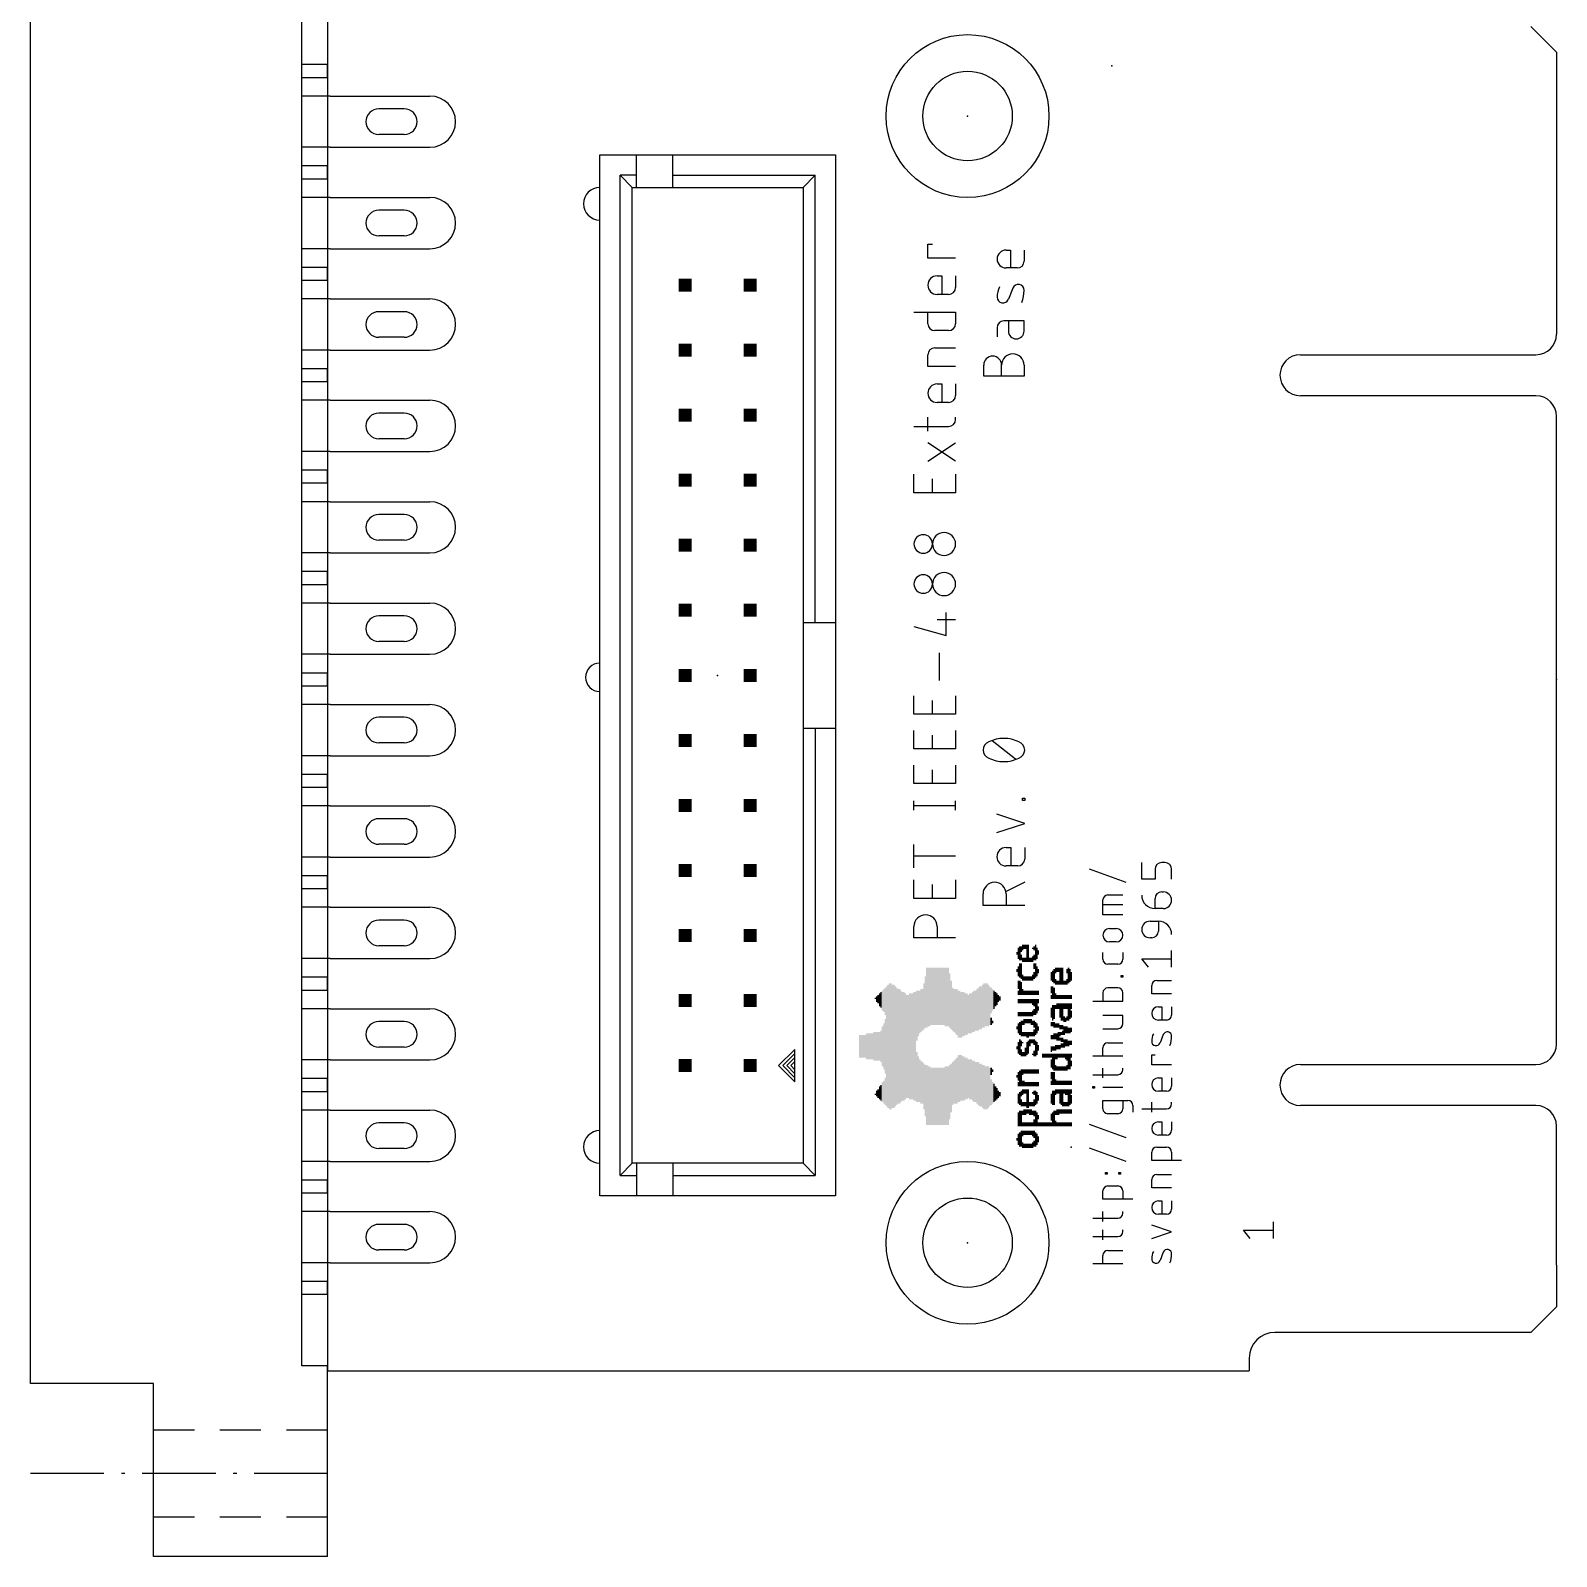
# Model space of a CAD drawing. Extents: x -11.6 to 54.6, y -7.2 to 84.3.
# Drawn here: x -11.6 to 48, y -7.2 to 52.3 of the extents above; entities that cross this region are included whole.
import ezdxf

# ---------------------------------------------------------------- set-up
doc = ezdxf.new("R2010")
doc.units = 0
for name, color, linetype in [('20', 30, 'CONTINUOUS'), ('21', 253, 'CONTINUOUS'), ('23', 7, 'CONTINUOUS'), ('51', 253, 'CONTINUOUS')]:
    doc.layers.add(name, color=color, linetype=linetype)

# ---------------------------------------------------------------- blocks, each defined once
blk = doc.blocks.new('RECT')
blk.add_solid([(-0.5, -0.5), (0.5, -0.5), (-0.5, 0.5), (0.5, 0.5)])

msp = doc.modelspace()

# ---------------------------------------------------------------- linework, layer by layer
at = {"layer": '20'}
for p, q in [((0, 54), (0, 0)), ((47, 52.5), (48, 51.5)), ((48, 51.5), (48, 40.48)), ((38, 39.68), (47.2, 39.68)), ((47.2, 38.08), (38, 38.08)), ((48, 12.76), (48, 37.28)), ((38, 11.96), (47.2, 11.96)), ((47.2, 10.36), (38, 10.36)), ((48, 4.12), (48, 9.56)), ((48, 4.12), (48, 2.5)), ((47, 1.5), (48, 2.5)), ((47, 1.5), (37, 1.5)), ((0, 0), (36, 0)), ((36, 0.5), (36, 0))]:
    msp.add_line(p, q, dxfattribs=at)
for centre, radius, start, end in [((47.2, 40.48), 0.8, 270, 0), ((38, 38.88), 0.8, 90, 180), ((38, 38.88), 0.8, 180, 270), ((47.2, 37.28), 0.8, 0, 90), ((47.2, 12.76), 0.8, 270, 0), ((38, 11.16), 0.8, 90, 180), ((38, 11.16), 0.8, 180, 270), ((47.2, 9.56), 0.8, 0, 90), ((37, 0.5), 1, 90, 180)]:
    msp.add_arc(centre, radius, start, end, dxfattribs=at)
at = {"layer": '21'}
for p, q in [((-11.6, -0.5), (-11.6, 54.5)), ((-1, 0.2), (-1, 53.8)), ((0, 51.01), (-1, 51.01)), ((0, 50.51), (0, 51.01)), ((-1, 50.51), (0, 50.51)), ((0.1, 49.78), (-1, 49.78)), ((0.1, 47.78), (-1, 47.78)), ((10.6337, 6.8388), (10.6337, 47.4788)), ((10.6337, 47.4788), (12.0625, 47.4788)), ((12.0625, 47.4788), (13.4912, 47.4788)), ((12.0625, 46.6851), (12.0625, 47.4788)), ((13.4912, 47.4788), (19.8413, 47.4788)), ((13.4912, 46.6851), (13.4912, 47.4788)), ((19.8413, 47.4788), (19.8413, 29.2226)), ((0, 47.05), (-1, 47.05)), ((-1, 46.55), (0, 46.55)), ((0, 46.55), (0, 47.05)), ((11.4275, 7.6325), (11.4275, 46.6851)), ((12.0625, 46.6851), (11.4275, 46.6851)), ((11.9037, 46.2088), (11.4275, 46.6851)), ((12.0625, 46.2088), (12.0625, 46.6851)), ((13.4912, 46.2088), (13.4912, 46.6851)), ((13.4912, 46.6851), (19.0475, 46.6851)), ((18.5713, 46.2088), (19.0475, 46.6851)), ((19.0475, 29.2226), (19.0475, 46.6851)), ((11.9037, 8.1088), (11.9037, 46.2088)), ((11.9037, 46.2088), (12.0625, 46.2088)), ((12.0625, 46.2088), (13.4912, 46.2088)), ((13.4912, 46.2088), (18.5713, 46.2088)), ((18.5713, 46.2088), (18.5713, 29.2226)), ((0.1, 45.82), (-1, 45.82)), ((0.1, 43.82), (-1, 43.82)), ((23.4463, 43.4503), (23.4463, 43.9921)), ((23.4463, 43.9921), (23.6269, 43.9921)), ((26.5035, 43.7669), (26.6785, 43.7669)), ((26.6785, 43.7669), (26.6785, 43.067)), ((27.2034, 43.7669), (27.2034, 43.3295)), ((0, 43.09), (-1, 43.09)), ((0, 42.59), (0, 43.09)), ((24.5301, 43.4503), (23.4463, 43.4503)), ((26.9409, 43.067), (26.5035, 43.067)), ((-1, 42.59), (0, 42.59)), ((23.8076, 42.7574), (23.9882, 42.7574)), ((23.9882, 42.7574), (23.9882, 42.035)), ((24.5301, 42.7574), (24.5301, 42.3059)), ((0.1, 41.86), (-1, 41.86)), ((24.2591, 42.035), (23.8076, 42.035)), ((26.766, 42.281), (26.591, 41.8436)), ((22.9045, 41.3433), (24.5301, 41.3433)), ((23.4463, 40.8918), (23.4463, 41.3433)), ((24.5301, 41.3433), (24.5301, 40.8918)), ((24.2591, 40.6208), (23.7172, 40.6208)), ((26.1535, 40.7341), (26.1535, 40.3842)), ((27.2034, 40.9966), (26.416, 40.9966)), ((26.591, 40.9966), (26.591, 40.6029)), ((27.2034, 40.6029), (27.2034, 40.9966)), ((23.7172, 39.9438), (24.5301, 39.9438)), ((0.1, 39.86), (-1, 39.86)), ((23.4463, 39.2213), (23.4463, 39.6729)), ((0, 39.13), (-1, 39.13)), ((0, 38.63), (0, 39.13)), ((24.5301, 39.2213), (23.4463, 39.2213)), ((25.6286, 38.8366), (25.6286, 39.274)), ((27.2034, 38.8366), (25.6286, 38.8366)), ((26.3285, 38.8366), (26.3285, 39.274)), ((27.2034, 39.274), (27.2034, 38.8366)), ((-1, 38.63), (0, 38.63)), ((23.8076, 38.537), (23.9882, 38.537)), ((23.9882, 38.537), (23.9882, 37.8145)), ((24.5301, 38.537), (24.5301, 38.0855)), ((0.1, 37.9), (-1, 37.9)), ((24.2591, 37.8145), (23.8076, 37.8145)), ((23.4463, 36.6948), (23.4463, 37.2367)), ((24.5301, 37.1464), (24.5301, 37.2367)), ((22.9045, 36.8755), (24.2591, 36.8755)), ((0.1, 35.9), (-1, 35.9)), ((24.5301, 35.522), (23.4463, 36.2444)), ((23.4463, 35.522), (24.5301, 36.2444)), ((0, 35.17), (-1, 35.17)), ((0, 34.67), (0, 35.17)), ((-1, 34.67), (0, 34.67)), ((22.9045, 34.2883), (22.9045, 35.0108)), ((23.6269, 34.2883), (23.6269, 34.8302)), ((24.5301, 35.0108), (24.5301, 34.2883)), ((24.5301, 34.2883), (22.9045, 34.2883)), ((0.1, 33.94), (-1, 33.94)), ((0.1, 31.94), (-1, 31.94)), ((0, 31.21), (-1, 31.21)), ((0, 30.71), (0, 31.21)), ((-1, 30.71), (0, 30.71)), ((0.1, 29.98), (-1, 29.98)), ((18.5713, 29.2226), (18.5713, 25.095)), ((18.5713, 29.2226), (19.0475, 29.2226)), ((19.0475, 29.2226), (19.8413, 29.2226)), ((19.8413, 29.2226), (19.8413, 25.095)), ((23.8076, 29.3424), (24.5301, 29.3424)), ((24.1688, 28.7102), (24.1688, 29.6133)), ((22.9045, 29.0715), (24.1688, 28.7102)), ((23.8979, 26.9526), (23.8979, 28.0363)), ((0.1, 27.98), (-1, 27.98)), ((0, 27.25), (-1, 27.25)), ((0, 26.75), (0, 27.25)), ((-1, 26.75), (0, 26.75)), ((22.9045, 25.6391), (22.9045, 26.3616)), ((24.5301, 26.3616), (24.5301, 25.6391)), ((0.1, 26.02), (-1, 26.02)), ((24.5301, 25.6391), (22.9045, 25.6391)), ((23.6269, 25.6391), (23.6269, 26.1809)), ((18.5713, 25.095), (18.5713, 8.1088)), ((18.5713, 25.095), (19.0475, 25.095)), ((19.0475, 25.095), (19.8413, 25.095)), ((19.0475, 25.095), (19.0475, 7.6325)), ((19.8413, 25.095), (19.8413, 6.8388)), ((22.9045, 24.2844), (22.9045, 25.0068)), ((23.6269, 24.2844), (23.6269, 24.8262)), ((24.5301, 25.0068), (24.5301, 24.2844)), ((26.8676, 23.8821), (25.9644, 24.6046)), ((0.1, 24.02), (-1, 24.02)), ((24.5301, 24.2844), (22.9045, 24.2844)), ((0, 23.29), (-1, 23.29)), ((0, 22.79), (0, 23.29)), ((22.9045, 22.9297), (22.9045, 23.6521)), ((23.6269, 22.9297), (23.6269, 23.4715)), ((24.5301, 23.6521), (24.5301, 22.9297)), ((-1, 22.79), (0, 22.79)), ((24.5301, 22.9297), (22.9045, 22.9297)), ((0.1, 22.06), (-1, 22.06)), ((22.9045, 21.895), (22.9045, 22.2563)), ((22.9045, 22.0756), (24.5301, 22.0756)), ((24.5301, 21.895), (24.5301, 22.2563)), ((27.1385, 22.2703), (27.1385, 22.3606)), ((27.1385, 22.3606), (27.2288, 22.3606)), ((27.2288, 22.2703), (27.1385, 22.2703)), ((27.2288, 22.3606), (27.2288, 22.2703)), ((27.2288, 21.3776), (26.1451, 21.7389)), ((26.1451, 21.0164), (27.2288, 21.3776)), ((22.9045, 19.6441), (22.9045, 20.5472)), ((26.5063, 20.4363), (26.6869, 20.4363)), ((26.6869, 20.4363), (26.6869, 19.7138)), ((27.2288, 20.4363), (27.2288, 19.9847)), ((0.1, 20.06), (-1, 20.06)), ((24.5301, 20.0957), (22.9045, 20.0957)), ((26.9579, 19.7138), (26.5063, 19.7138)), ((31.8008, 19.1953), (31.8008, 19.8444)), ((32.7096, 19.8444), (32.5797, 19.8444)), ((0, 19.33), (-1, 19.33)), ((0, 18.83), (0, 19.33)), ((22.9045, 18.4487), (22.9045, 19.1712)), ((24.5301, 19.1712), (24.5301, 18.4487)), ((27.2288, 19.0768), (26.5063, 18.7156)), ((31.194, 19.0754), (29.766, 19.5947)), ((32.3201, 19.1953), (31.8008, 19.1953)), ((32.3201, 19.5848), (32.3201, 19.1953)), ((32.9692, 19.1953), (32.9692, 19.5848)), ((-1, 18.83), (0, 18.83)), ((23.6269, 18.4487), (23.6269, 18.9906)), ((25.6032, 18.1737), (25.6032, 18.6253)), ((26.5063, 18.6253), (26.5063, 18.1737)), ((30.48, 18.5815), (31.0642, 18.5815)), ((32.5797, 18.7014), (32.6446, 18.7014)), ((0.1, 18.1), (-1, 18.1)), ((24.5301, 18.4487), (22.9045, 18.4487)), ((27.2288, 18.1737), (25.6032, 18.1737)), ((30.2853, 17.8025), (30.2853, 18.3867)), ((31.0642, 18.192), (30.2853, 18.192)), ((32.3201, 18.0523), (32.3201, 18.4418)), ((32.6446, 18.0523), (32.3201, 18.0523)), ((22.9045, 16.9037), (22.9045, 17.3553)), ((23.8076, 17.3553), (23.8076, 16.9037)), ((31.0642, 17.8025), (30.2853, 17.8025)), ((32.1254, 17.5584), (32.4499, 17.5584)), ((32.4499, 17.5584), (32.4499, 17.169)), ((24.5301, 16.9037), (22.9045, 16.9037)), ((30.5449, 17.2706), (30.8046, 17.2706)), ((30.8046, 16.7513), (30.5449, 16.7513)), ((32.1903, 16.9093), (32.1254, 16.9093)), ((0.1, 16.1), (-1, 16.1)), ((30.2853, 16.071), (30.2853, 16.3307)), ((31.0642, 16.3307), (31.0642, 16.071)), ((32.9692, 15.7663), (32.9692, 16.4154)), ((30.8695, 15.8763), (30.48, 15.8763)), ((32.0604, 15.7663), (31.8008, 16.0909)), ((31.8008, 16.0909), (32.9692, 16.0909)), ((0, 15.37), (-1, 15.37)), ((0, 14.87), (0, 15.37)), ((30.8695, 14.9524), (30.48, 14.9524)), ((30.9993, 15.3783), (30.9993, 15.4432)), ((30.9993, 15.4432), (31.0642, 15.4432)), ((31.0642, 15.3783), (30.9993, 15.3783)), ((31.0642, 15.4432), (31.0642, 15.3783)), ((32.1903, 14.7264), (32.1903, 15.0509)), ((32.385, 15.2456), (32.9692, 15.2456)), ((-1, 14.87), (0, 14.87)), ((29.8958, 14.4331), (31.0642, 14.4331)), ((30.2853, 14.7576), (30.2853, 14.4331)), ((31.0642, 14.4331), (31.0642, 14.7576)), ((32.9692, 14.7264), (32.1903, 14.7264)), ((0.1, 14.14), (-1, 14.14)), ((31.0642, 13.8797), (30.2853, 13.8797)), ((31.0642, 13.5551), (31.0642, 13.8797)), ((32.4499, 14.2169), (32.5797, 14.2169)), ((32.5797, 14.2169), (32.5797, 13.6977)), ((32.9692, 14.2169), (32.9692, 13.8924)), ((30.2853, 13.3604), (30.8695, 13.3604)), ((32.7745, 13.6977), (32.4499, 13.6977)), ((32.6446, 13.129), (32.5148, 12.8044)), ((18.2537, 12.5538), (17.6187, 11.9188)), ((18.2537, 12.395), (18.2537, 12.5538)), ((30.2853, 12.2936), (30.2853, 12.6181)), ((30.48, 12.8129), (31.0642, 12.8129)), ((0.1, 12.14), (-1, 12.14)), ((18.2537, 12.395), (17.7775, 11.9188)), ((18.2537, 12.2363), (17.9362, 11.9188)), ((18.2537, 12.0775), (18.095, 11.9188)), ((18.2537, 12.2363), (18.2537, 12.395)), ((18.2537, 12.0775), (18.2537, 12.2363)), ((18.2537, 11.7599), (18.2537, 12.0775)), ((31.0642, 12.2936), (29.8958, 12.2936)), ((32.1903, 11.9517), (32.1903, 12.3412)), ((32.1903, 12.3412), (32.3201, 12.3412)), ((32.9692, 11.9517), (32.1903, 11.9517)), ((0, 11.41), (-1, 11.41)), ((0, 10.91), (0, 11.41)), ((17.6187, 11.9188), (18.2537, 11.2838)), ((17.7775, 11.9188), (18.2537, 11.4425)), ((17.9362, 11.9188), (18.2537, 11.6013)), ((18.095, 11.9188), (18.2537, 11.7599)), ((18.2537, 11.6013), (18.2537, 11.7599)), ((18.2537, 11.4425), (18.2537, 11.6013)), ((18.2537, 11.2838), (18.2537, 11.4425)), ((29.8958, 11.5647), (30.8695, 11.5647)), ((30.2853, 11.4349), (30.2853, 11.8243)), ((31.0642, 11.7594), (31.0642, 11.8243)), ((32.4499, 11.4356), (32.5797, 11.4356)), ((32.5797, 11.4356), (32.5797, 10.9164)), ((32.9692, 11.4356), (32.9692, 11.1111)), ((-1, 10.91), (0, 10.91)), ((29.8958, 11.0349), (29.8958, 11.0998)), ((29.8958, 11.0998), (29.9607, 11.0998)), ((29.9607, 11.0349), (29.8958, 11.0349)), ((29.9607, 11.0998), (29.9607, 11.0349)), ((31.0642, 11.0673), (30.2853, 11.0673)), ((32.7745, 10.9164), (32.4499, 10.9164)), ((0.1, 10.18), (-1, 10.18)), ((30.2853, 10.2345), (30.2853, 10.5591)), ((30.2853, 10.5591), (31.2589, 10.5591)), ((31.0642, 10.5591), (31.0642, 10.2345)), ((31.4537, 10.3643), (31.4537, 10.1047)), ((31.8008, 10.2255), (32.7745, 10.2255)), ((32.1903, 10.0957), (32.1903, 10.4852)), ((32.9692, 10.4203), (32.9692, 10.4852)), ((31.194, 9.0932), (29.766, 9.6125)), ((30.8695, 10.0398), (30.48, 10.0398)), ((32.4499, 9.7211), (32.5797, 9.7211)), ((32.5797, 9.7211), (32.5797, 9.2019)), ((32.9692, 9.7211), (32.9692, 9.3966)), ((32.7745, 9.2019), (32.4499, 9.2019)), ((31.194, 8.1788), (29.766, 8.6981)), ((32.1903, 8.2171), (32.1903, 8.5417)), ((32.385, 8.7364), (32.7745, 8.7364)), ((32.9692, 8.5417), (32.9692, 8.2171)), ((0.1, 8.18), (-1, 8.18)), ((11.4275, 7.6325), (11.9037, 8.1088)), ((12.0625, 8.1088), (11.9037, 8.1088)), ((13.4912, 8.1088), (12.0625, 8.1088)), ((12.0625, 8.1088), (12.0625, 7.6325)), ((18.5713, 8.1088), (13.4912, 8.1088)), ((13.4912, 8.1088), (13.4912, 7.6325)), ((19.0475, 7.6325), (18.5713, 8.1088)), ((33.3587, 8.2171), (32.1903, 8.2171)), ((0, 7.45), (-1, 7.45)), ((0, 6.95), (0, 7.45)), ((11.4275, 7.6325), (12.0625, 7.6325)), ((12.0625, 7.6325), (12.0625, 6.8388)), ((13.4912, 7.6325), (13.4912, 6.8388)), ((13.4912, 7.6325), (19.0475, 7.6325)), ((30.3826, 7.6821), (30.3826, 7.747)), ((30.3826, 7.747), (30.4475, 7.747)), ((30.4475, 7.6821), (30.3826, 7.6821)), ((30.4475, 7.747), (30.4475, 7.6821)), ((30.48, 7.2181), (30.8695, 7.2181)), ((30.9019, 7.6821), (30.9019, 7.747)), ((30.9019, 7.747), (30.9668, 7.747)), ((30.9668, 7.6821), (30.9019, 7.6821)), ((30.9668, 7.747), (30.9668, 7.6821)), ((32.1903, 7.1445), (32.1903, 7.469)), ((32.385, 7.6637), (32.9692, 7.6637)), ((-1, 6.95), (0, 6.95)), ((12.0625, 6.8388), (10.6337, 6.8388)), ((13.4912, 6.8388), (12.0625, 6.8388)), ((19.8413, 6.8388), (13.4912, 6.8388)), ((30.2853, 6.6988), (30.2853, 7.0233)), ((31.4537, 6.6988), (30.2853, 6.6988)), ((31.0642, 7.0233), (31.0642, 6.6988)), ((32.9692, 7.1445), (32.1903, 7.1445)), ((32.4499, 6.635), (32.5797, 6.635)), ((32.5797, 6.635), (32.5797, 6.1158)), ((32.9692, 6.635), (32.9692, 6.3105)), ((0.1, 6.22), (-1, 6.22)), ((29.8958, 5.964), (30.8695, 5.964)), ((30.2853, 5.8342), (30.2853, 6.2236)), ((31.0642, 6.1587), (31.0642, 6.2236)), ((32.7745, 6.1158), (32.4499, 6.1158)), ((30.2853, 5.1103), (30.2853, 5.4997)), ((31.0642, 5.4348), (31.0642, 5.4997)), ((32.9692, 5.4229), (32.1903, 5.6825)), ((32.1903, 5.1633), (32.9692, 5.4229)), ((36.0404, 5.1708), (35.7808, 5.4954)), ((35.7808, 5.4954), (36.9492, 5.4954)), ((36.9492, 5.1708), (36.9492, 5.8199)), ((29.8958, 5.2401), (30.8695, 5.2401)), ((0.1, 4.22), (-1, 4.22)), ((31.0642, 4.1783), (29.8958, 4.1783)), ((30.2853, 4.1783), (30.2853, 4.5029)), ((30.48, 4.6976), (31.0642, 4.6976)), ((32.6446, 4.6327), (32.5148, 4.3081)), ((0, 3.49), (-1, 3.49)), ((-1, 2.99), (0, 2.99)), ((0, 2.99), (0, 3.49)), ((0, 0.2), (-1, 0.2)), ((0, -2.3), (0, 0.2)), ((-6.8, -0.5), (-11.6, -0.5)), ((-6.8, -2.3), (-6.8, -0.5)), ((-6.8, -5.7), (-6.8, -2.3)), ((-6.8, -2.3), (-5.2, -2.3)), ((-4.2, -2.3), (-2.6, -2.3)), ((-1.6, -2.3), (0, -2.3)), ((0, -4), (0, -2.3)), ((-11.6, -4), (-8.7333, -4)), ((-8.052, -4), (-7.9147, -4)), ((-7.2333, -4), (-4.3667, -4)), ((-3.6853, -4), (-3.548, -4)), ((-2.8667, -4), (0, -4)), ((0, -5.7), (0, -4)), ((-6.8, -7.25), (-6.8, -5.7)), ((-6.8, -5.7), (-5.2, -5.7)), ((-4.2, -5.7), (-2.6, -5.7)), ((-1.6, -5.7), (0, -5.7)), ((0, -7.25), (0, -5.7)), ((0, -7.25), (-6.8, -7.25))]:
    msp.add_line(p, q, dxfattribs=at)
for centre, radius in [((25, 49), 3.1789), ((25, 49), 1.7463), ((25, 5), 3.1789), ((25, 5), 1.7463)]:
    msp.add_circle(centre, radius, dxfattribs=at)
for centre, radius, start, end in [((10.6337, 45.5738), 0.635, 90, 270), ((26.5035, 43.417), 0.35, 90, 270), ((26.9409, 43.3295), 0.2625, 270.0007, 0), ((23.8076, 42.3962), 0.3612, 90, 270), ((27.147, 41.9168), 0.9936, 155.7612, 179.1807), ((26.9766, 42.1968), 0.2268, 359.1807, 158.199), ((24.2591, 42.3059), 0.2709, 270, 0), ((26.3804, 41.9278), 0.2268, 179.1807, 338.199), ((25.7197, 42.2147), 1.4839, 340.2099, 359.1807), ((23.7172, 40.8918), 0.2709, 180, 270), ((24.2591, 40.8918), 0.2709, 270, 0), ((26.416, 40.7341), 0.2625, 90, 179.9993), ((26.8972, 40.6029), 0.3062, 180, 0), ((23.7173, 39.6729), 0.2709, 90.0007, 180), ((25.9786, 39.274), 0.35, 0, 180), ((26.766, 39.274), 0.4374, 0, 180), ((23.8076, 38.1758), 0.3612, 90, 270), ((24.2591, 38.0855), 0.2709, 270, 0), ((24.2591, 37.1464), 0.2709, 270, 0), ((23.2657, 32.288), 0.3612, 90, 270), ((23.2657, 32.288), 0.3612, 270, 90), ((24.0785, 32.288), 0.4516, 90, 270), ((24.0785, 32.288), 0.4516, 270, 90), ((23.2657, 30.7249), 0.3612, 90, 270), ((23.2657, 30.7249), 0.3612, 270, 90), ((24.0785, 30.7249), 0.4516, 90, 270), ((24.0785, 30.7249), 0.4516, 270, 90), ((10.6337, 27.0794), 0.5556, 90, 270), ((25.9374, 24.2433), 0.3342, 108.9243, 180), ((26.416, 23.3553), 1.3396, 90.0001, 115.989), ((26.416, 23.3552), 1.3396, 64.0111, 90), ((26.8946, 24.2433), 0.3342, 359.9999, 71.0745), ((25.9373, 24.2433), 0.3341, 179.9998, 251.0758), ((26.416, 25.1314), 1.3396, 244.011, 269.9999), ((26.416, 25.1314), 1.3396, 270, 295.9889), ((26.8947, 24.2433), 0.3342, 288.925, 0), ((26.5063, 20.075), 0.3612, 90, 270), ((26.9579, 19.9847), 0.2709, 270, 0), ((32.5797, 19.5848), 0.2596, 90, 180), ((32.7096, 19.5848), 0.2596, 0, 90), ((26.0548, 18.6253), 0.4516, 0, 180), ((30.48, 18.3867), 0.1947, 90, 180), ((32.3201, 18.5716), 0.5193, 180.0007, 270), ((32.5797, 18.4418), 0.2596, 90, 180), ((32.6446, 18.3769), 0.3246, 270, 90), ((23.356, 17.3553), 0.4516, 0, 180), ((32.1254, 17.2339), 0.3246, 90, 270), ((32.4499, 17.0392), 0.5193, 0, 90), ((30.5449, 17.0109), 0.2596, 90, 270), ((30.8046, 17.0109), 0.2596, 270, 90), ((32.1903, 17.169), 0.2596, 270, 0), ((30.48, 16.071), 0.1947, 180, 270), ((30.8695, 16.071), 0.1947, 270, 0), ((30.48, 14.7576), 0.1947, 90, 180), ((30.8695, 14.7576), 0.1947, 0, 90), ((32.385, 15.0509), 0.1947, 90.0009, 180), ((32.4499, 13.9573), 0.2596, 90, 270), ((32.7745, 13.8924), 0.1947, 270, 0), ((30.8695, 13.5551), 0.1947, 270, 0), ((32.9273, 12.8588), 0.7371, 155.7611, 179.1819), ((32.8009, 13.0665), 0.1683, 359.1819, 158.1986), ((30.48, 12.6181), 0.1947, 90.0009, 180), ((32.3586, 12.8669), 0.1683, 179.1818, 338.1989), ((31.8685, 13.0798), 1.1008, 340.209, 359.1819), ((30.8695, 11.7594), 0.1947, 270, 0), ((32.4499, 11.176), 0.2596, 90, 270), ((32.7745, 11.1111), 0.1947, 270, 0), ((30.48, 10.2345), 0.1947, 180, 270), ((30.8695, 10.2345), 0.1947, 270, 0), ((31.2589, 10.3643), 0.1947, 0, 90), ((32.7745, 10.4203), 0.1947, 270, 0), ((32.4499, 9.4615), 0.2596, 90, 270), ((10.6337, 8.7438), 0.635, 90, 270), ((32.7745, 9.3966), 0.1947, 270, 0), ((32.385, 8.5417), 0.1947, 90.0009, 180), ((32.7745, 8.5417), 0.1947, 0, 90), ((30.48, 7.0233), 0.1947, 90.0009, 180), ((30.8695, 7.0233), 0.1947, 0, 90), ((32.385, 7.469), 0.1947, 90.0009, 180), ((32.4499, 6.3754), 0.2596, 90, 270), ((30.8695, 6.1587), 0.1947, 270, 0), ((32.7745, 6.3105), 0.1947, 270, 0), ((30.8695, 5.4348), 0.1947, 270, 0), ((30.48, 4.5029), 0.1947, 90.0009, 180), ((32.9273, 4.3625), 0.7371, 155.7611, 179.1819), ((32.3586, 4.3706), 0.1683, 179.1818, 338.1989), ((32.8009, 4.5702), 0.1683, 359.1819, 158.1986), ((31.8685, 4.5835), 1.1008, 340.209, 359.1819)]:
    msp.add_arc(centre, radius, start, end, dxfattribs=at)
at = {"layer": '23'}
for p in [(30.6388, 50.9588), (25, 49), (0, 27), (15.2375, 27.1588), (48, 27), (29.0513, 8.7313), (25, 5)]:
    msp.add_point(p, dxfattribs=at)
at = {"layer": '51'}
for p, q in [((0.1, 49.78), (4, 49.78)), ((3, 49.28), (2, 49.28)), ((3, 48.28), (2, 48.28)), ((0.1, 47.78), (4, 47.78)), ((0.1, 45.82), (4, 45.82)), ((3, 45.32), (2, 45.32)), ((3, 44.32), (2, 44.32)), ((0.1, 43.82), (4, 43.82)), ((0.1, 41.86), (4, 41.86)), ((3, 41.36), (2, 41.36)), ((3, 40.36), (2, 40.36)), ((0.1, 39.86), (4, 39.86)), ((0.1, 37.9), (4, 37.9)), ((3, 37.4), (2, 37.4)), ((3, 36.4), (2, 36.4)), ((0.1, 35.9), (4, 35.9)), ((0.1, 33.94), (4, 33.94)), ((3, 33.44), (2, 33.44)), ((3, 32.44), (2, 32.44)), ((0.1, 31.94), (4, 31.94)), ((0.1, 29.98), (4, 29.98)), ((3, 29.48), (2, 29.48)), ((3, 28.48), (2, 28.48)), ((0.1, 27.98), (4, 27.98)), ((0.1, 26.02), (4, 26.02)), ((3, 25.52), (2, 25.52)), ((3, 24.52), (2, 24.52)), ((0.1, 24.02), (4, 24.02)), ((0.1, 22.06), (4, 22.06)), ((3, 21.56), (2, 21.56)), ((3, 20.56), (2, 20.56)), ((0.1, 20.06), (4, 20.06)), ((0.1, 18.1), (4, 18.1)), ((3, 17.6), (2, 17.6)), ((0.1, 16.1), (4, 16.1)), ((3, 16.6), (2, 16.6)), ((0.1, 14.14), (4, 14.14)), ((3, 13.64), (2, 13.64)), ((3, 12.64), (2, 12.64)), ((0.1, 12.14), (4, 12.14)), ((0.1, 10.18), (4, 10.18)), ((3, 9.68), (2, 9.68)), ((3, 8.68), (2, 8.68)), ((0.1, 8.18), (4, 8.18)), ((0.1, 6.22), (4, 6.22)), ((3, 5.72), (2, 5.72)), ((0.1, 4.22), (4, 4.22)), ((3, 4.72), (2, 4.72))]:
    msp.add_line(p, q, dxfattribs=at)
for centre, radius, start, end in [((4, 48.78), 1, 270, 90), ((2, 48.78), 0.5, 90, 270), ((3, 48.78), 0.5, 270, 90), ((2, 44.82), 0.5, 90, 270), ((3, 44.82), 0.5, 270, 90), ((4, 44.82), 1, 270, 90), ((4, 40.86), 1, 270, 90), ((2, 40.86), 0.5, 90, 270), ((3, 40.86), 0.5, 270, 90), ((4, 36.9), 1, 270, 90), ((2, 36.9), 0.5, 90, 270), ((3, 36.9), 0.5, 270, 90), ((2, 32.94), 0.5, 90, 270), ((3, 32.94), 0.5, 270, 90), ((4, 32.94), 1, 270, 90), ((4, 28.98), 1, 270, 90), ((2, 28.98), 0.5, 90, 270), ((3, 28.98), 0.5, 270, 90), ((4, 25.02), 1, 270, 90), ((2, 25.02), 0.5, 90, 270), ((3, 25.02), 0.5, 270, 90), ((4, 21.06), 1, 270, 90), ((2, 21.06), 0.5, 90, 270), ((3, 21.06), 0.5, 270, 90), ((4, 17.1), 1, 270, 90), ((2, 17.1), 0.5, 90, 270), ((3, 17.1), 0.5, 270, 90), ((4, 13.14), 1, 270, 90), ((2, 13.14), 0.5, 90, 270), ((3, 13.14), 0.5, 270, 90), ((4, 9.18), 1, 270, 90), ((2, 9.18), 0.5, 90, 270), ((3, 9.18), 0.5, 270, 90), ((4, 5.22), 1, 270, 90), ((2, 5.22), 0.5, 90, 270), ((3, 5.22), 0.5, 270, 90)]:
    msp.add_arc(centre, radius, start, end, dxfattribs=at)

# ---------------------------------------------------------------- block references
at = {"layer": '21', "yscale": 0.0559, "rotation": 90}
for p, xscale in [((26.9278, 16.303), 0.1118), ((26.9837, 16.303), 0.447), ((27.0396, 16.303), 0.5588), ((27.0954, 16.4706), 0.2235), ((27.0954, 16.1354), 0.2235), ((27.1513, 16.5265), 0.2235), ((27.1513, 16.0515), 0.1676), ((27.2072, 16.5544), 0.1676), ((27.2072, 16.0515), 0.1676), ((27.2631, 16.5544), 0.1676), ((27.2631, 16.0515), 0.1676), ((27.319, 16.303), 0.6706), ((27.3749, 16.303), 0.6706), ((27.4307, 16.0515), 0.1676), ((27.4866, 16.0515), 0.1676), ((27.5425, 16.4986), 0.0559), ((27.5425, 16.0795), 0.2235), ((27.5984, 16.4986), 0.1676), ((27.5984, 16.1354), 0.2235), ((27.6543, 16.3309), 0.6147), ((27.7101, 16.303), 0.447), ((27.766, 16.3309), 0.1676), ((23.4074, 14.5707), 2.347), ((23.4633, 14.5987), 2.2911), ((23.5191, 14.5987), 2.2911), ((23.575, 14.6266), 2.2352), ((23.6309, 14.6266), 2.2352), ((23.6868, 14.6266), 2.2352), ((23.7427, 14.6266), 2.2352), ((23.7985, 14.6266), 2.2352), ((23.8544, 14.6266), 2.2352), ((23.9103, 14.6266), 2.2352), ((23.9662, 14.6266), 2.2352), ((24.0221, 14.6266), 2.2352), ((24.0779, 14.6266), 2.2352), ((24.1338, 14.5987), 2.2911), ((24.1897, 14.5987), 2.2911), ((24.2456, 14.5987), 2.2911), ((24.3015, 14.459), 2.1234), ((26.9278, 15.6324), 0.1118), ((26.9837, 15.6045), 0.3912), ((27.0396, 15.6324), 0.5588), ((27.0954, 15.6045), 0.6147), ((27.5984, 15.8001), 0.2235), ((27.5984, 15.4369), 0.2794), ((27.6543, 15.6324), 0.5588), ((27.7101, 15.6045), 0.3912), ((27.766, 15.6045), 0.1676), ((28.2689, 15.4089), 0.3353), ((28.3248, 15.4089), 0.447), ((28.3807, 15.4089), 0.5588), ((28.4366, 15.6324), 0.2235), ((28.4925, 15.6604), 0.1676), ((28.5483, 15.6604), 0.1676), ((28.6042, 15.4089), 0.6706), ((28.6601, 15.4089), 0.6706), ((28.716, 15.4089), 0.6706), ((28.8836, 15.6045), 0.1676), ((28.9395, 15.4369), 0.6147), ((28.9954, 15.4369), 0.5029), ((29.0513, 15.4089), 0.3353), ((21.731, 14.459), 0.8941), ((21.7869, 14.431), 1.0617), ((21.8427, 12.6708), 4.6939), ((21.8986, 12.6708), 4.8057), ((21.9545, 12.6708), 4.9174), ((22.0104, 12.6708), 4.9174), ((22.0663, 12.6708), 4.8057), ((22.1221, 12.6708), 4.8057), ((22.178, 12.6708), 4.6939), ((22.2339, 12.6708), 4.5822), ((22.2898, 12.6708), 4.4704), ((22.3457, 12.6708), 4.4704), ((23.1838, 14.0678), 1.6764), ((23.2397, 14.0957), 1.6205), ((23.2956, 14.2354), 1.7882), ((23.3515, 14.4031), 2.0117), ((24.3573, 14.2913), 1.8999), ((24.4132, 14.1237), 1.6764), ((24.4691, 14.0678), 1.6764), ((24.525, 14.0399), 1.7323), ((24.5809, 14.0119), 1.7882), ((25.3632, 14.0957), 1.6205), ((25.4191, 14.1237), 1.6764), ((25.4749, 14.1796), 1.6764), ((25.5308, 14.1796), 1.6764), ((25.5867, 14.2354), 1.6764), ((25.6426, 14.2634), 1.7323), ((25.6985, 14.2913), 1.6764), ((25.7543, 14.2913), 1.6764), ((25.8102, 14.2634), 1.6205), ((25.8661, 14.2634), 1.5088), ((25.922, 14.459), 1.0058), ((25.9779, 14.4869), 0.8382), ((26.9837, 15.0736), 0.3353), ((27.0396, 14.9619), 0.5588), ((27.0954, 14.9339), 0.5029), ((27.1513, 15.353), 0.2235), ((27.1513, 14.7942), 0.2235), ((27.2072, 15.3251), 0.1676), ((27.2631, 15.3251), 0.1676), ((27.319, 15.3251), 0.1676), ((27.3749, 15.3251), 0.1676), ((27.4307, 15.3251), 0.1676), ((27.4866, 15.3251), 0.1676), ((27.5425, 15.353), 0.2235), ((28.2689, 14.878), 0.2794), ((28.3248, 14.7663), 0.5029), ((28.3807, 14.7384), 0.447), ((28.4366, 15.1854), 0.2235), ((28.4925, 15.1575), 0.1676), ((28.5483, 15.1575), 0.1676), ((28.7719, 15.1575), 0.1676), ((28.8277, 15.1575), 0.1676), ((28.8836, 15.1854), 0.2235), ((21.3957, 14.5428), 0.0559), ((21.4516, 14.5148), 0.2235), ((21.5075, 14.5148), 0.3353), ((21.5633, 14.4869), 0.5029), ((21.6192, 14.4869), 0.6147), ((21.6751, 14.459), 0.7823), ((22.4015, 12.6708), 4.3586), ((22.4574, 12.6708), 4.2469), ((22.5133, 12.6708), 4.2469), ((22.5692, 12.6708), 4.1351), ((22.6251, 12.6708), 4.0234), ((22.6809, 12.6708), 4.0234), ((22.7368, 12.6708), 4.1351), ((22.7927, 12.6708), 4.1351), ((22.8486, 12.6708), 4.1351), ((22.9045, 12.6708), 4.2469), ((22.9603, 12.6708), 4.2469), ((23.0162, 13.8722), 1.9558), ((23.0721, 13.956), 1.7882), ((23.128, 14.0119), 1.6764), ((24.6367, 13.9281), 1.844), ((24.6926, 13.9281), 1.844), ((24.7485, 13.9002), 1.7882), ((24.8044, 13.9281), 1.7323), ((24.8603, 13.9281), 1.7323), ((24.9161, 13.9281), 1.6205), ((24.972, 13.9281), 1.6205), ((25.0279, 13.9281), 1.5088), ((25.0838, 13.956), 1.5646), ((25.1396, 13.956), 1.5646), ((25.1955, 14.0119), 1.5646), ((25.2514, 14.0399), 1.6205), ((25.3073, 14.0678), 1.5646), ((26.0337, 14.4869), 0.7264), ((26.0896, 14.5148), 0.5588), ((26.1455, 14.5148), 0.447), ((26.2014, 14.5428), 0.2794), ((26.2573, 14.5428), 0.1676), ((26.9837, 14.7663), 0.1676), ((26.9837, 14.431), 0.1676), ((27.0396, 14.431), 0.1676), ((27.0954, 14.431), 0.1676), ((27.1513, 14.431), 0.1676), ((27.2072, 14.7663), 0.1676), ((27.2072, 14.431), 0.1676), ((27.2631, 14.7663), 0.1676), ((27.2631, 14.431), 0.1676), ((27.319, 14.7663), 0.1676), ((27.319, 14.431), 0.1676), ((27.3749, 14.7663), 0.1676), ((27.3749, 14.431), 0.1676), ((27.4307, 14.7663), 0.1676), ((27.4307, 14.431), 0.1676), ((27.4866, 14.7663), 0.1676), ((27.4866, 14.431), 0.1676), ((27.5425, 14.7663), 0.1676), ((27.5425, 14.4031), 0.2235), ((27.5984, 14.7663), 0.1676), ((27.5984, 14.3751), 0.2794), ((27.6543, 14.7663), 0.1676), ((27.6543, 14.2075), 0.6147), ((27.7101, 14.7663), 0.1676), ((27.7101, 14.2354), 0.5588), ((27.766, 14.7663), 0.1676), ((27.766, 14.431), 0.1676), ((28.2689, 14.5987), 0.1676), ((28.4366, 14.6266), 0.2235), ((28.4925, 14.5987), 0.1676), ((28.4925, 14.2354), 0.2235), ((28.5483, 14.5987), 0.1676), ((28.5483, 14.2354), 0.2235), ((28.6042, 14.5987), 0.1676), ((28.6042, 14.0678), 0.5588), ((28.6601, 14.5987), 0.1676), ((28.6601, 14.0119), 0.6706), ((28.716, 14.5987), 0.1676), ((28.716, 14.0119), 0.6706), ((28.7719, 14.5987), 0.1676), ((28.7719, 14.2354), 0.2235), ((28.8277, 14.5987), 0.1676), ((28.8277, 14.2354), 0.2235), ((28.8836, 14.5987), 0.1676), ((28.8836, 14.2354), 0.2235), ((28.9395, 14.5987), 0.1676), ((28.9395, 14.0119), 0.6706), ((28.9954, 14.5987), 0.1676), ((28.9954, 14.0399), 0.6147), ((29.0513, 14.5987), 0.1676), ((29.0513, 14.2354), 0.2235), ((21.7869, 12.6708), 2.1234), ((25.922, 13.6487), 0.2794), ((26.9837, 13.9281), 0.1676), ((27.0396, 13.9281), 0.1676), ((27.0954, 13.9281), 0.1676), ((27.1513, 13.9281), 0.1676), ((27.2072, 13.9281), 0.1676), ((27.2072, 13.6208), 0.2235), ((27.2631, 13.9281), 0.1676), ((27.2631, 13.6487), 0.1676), ((27.319, 13.9281), 0.1676), ((27.319, 13.6487), 0.1676), ((27.3749, 13.9281), 0.1676), ((27.3749, 13.6487), 0.1676), ((27.4307, 13.9281), 0.1676), ((27.4307, 13.6487), 0.1676), ((27.4866, 13.9281), 0.1676), ((27.4866, 13.6208), 0.2235), ((27.5425, 13.956), 0.2235), ((27.5984, 14.0119), 0.2235), ((27.766, 14.1516), 0.1676), ((28.2689, 13.984), 0.3912), ((28.3248, 13.984), 0.6147), ((28.3807, 14.0119), 0.5588), ((28.4366, 14.2075), 0.1676), ((28.7719, 13.7325), 0.2235), ((28.8277, 13.7046), 0.1676), ((28.8836, 13.7605), 0.1676), ((29.0513, 13.9281), 0.2794), ((20.781, 12.6708), 0.8941), ((20.8369, 12.6708), 0.8941), ((20.8928, 12.6708), 0.8941), ((20.9487, 12.6708), 0.8941), ((21.0045, 12.6708), 0.8941), ((21.0604, 12.6708), 1.0058), ((21.1163, 12.6708), 1.0058), ((21.1722, 12.6708), 1.0058), ((21.228, 12.6708), 1.0058), ((21.2839, 12.6708), 1.0058), ((21.3398, 12.6708), 1.1176), ((21.3957, 12.6708), 1.1176), ((21.4516, 12.6708), 1.1176), ((21.5075, 12.6708), 1.1176), ((21.5633, 12.6708), 1.1176), ((21.6192, 12.6708), 1.2294), ((21.6751, 12.6708), 1.5646), ((21.731, 12.6708), 1.7882), ((25.9779, 13.6208), 0.1118), ((26.9278, 13.3972), 0.1118), ((26.9837, 13.3693), 0.3912), ((27.0396, 13.3693), 0.5029), ((27.0954, 13.3693), 0.6147), ((27.1513, 13.5928), 0.1676), ((27.1513, 13.1458), 0.1676), ((27.2072, 13.1458), 0.1676), ((27.2631, 13.1458), 0.1676), ((27.319, 13.1178), 0.2235), ((27.3749, 13.1178), 0.2235), ((27.4307, 13.1458), 0.1676), ((27.4866, 13.1458), 0.1676), ((27.5425, 13.5928), 0.1676), ((27.5425, 13.1458), 0.1676), ((27.5984, 13.5369), 0.2794), ((27.5984, 13.2017), 0.2794), ((27.6543, 13.3693), 0.5029), ((27.7101, 13.3693), 0.3912), ((27.766, 13.3693), 0.1676), ((28.2689, 13.5369), 0.1676), ((28.2689, 13.034), 0.1676), ((28.3248, 13.5369), 0.1676), ((28.3248, 13.034), 0.1676), ((28.3807, 13.509), 0.2235), ((28.3807, 13.062), 0.2235), ((28.4366, 13.4811), 0.1676), ((28.4366, 13.062), 0.2235), ((28.4925, 13.4811), 0.1676), ((28.4925, 13.034), 0.2794), ((28.5483, 13.4811), 0.1676), ((28.5483, 13.062), 0.3353), ((28.6042, 13.4252), 0.1676), ((28.6042, 13.1458), 0.1676), ((28.6601, 13.4252), 0.1676), ((28.6601, 13.1737), 0.1118), ((28.716, 13.4252), 0.1676), ((28.716, 13.2017), 0.1676), ((28.7719, 13.2855), 0.3353), ((28.8277, 13.3134), 0.2794), ((28.8836, 13.3134), 0.2794), ((28.9395, 13.2855), 0.2235), ((28.9954, 13.2855), 0.2235), ((29.0513, 13.3134), 0.1676), ((26.9278, 12.6149), 0.1118), ((26.9837, 12.6149), 0.447), ((27.0396, 12.6429), 0.6147), ((27.0954, 12.7826), 0.2235), ((27.0954, 12.4193), 0.2794), ((27.1513, 12.8105), 0.0559), ((27.2631, 12.4473), 0.3353), ((27.319, 12.587), 0.5029), ((27.3749, 12.6429), 0.5029), ((27.4307, 12.8105), 0.2794), ((27.4866, 12.8664), 0.1676), ((27.5425, 12.8664), 0.1676), ((27.5984, 12.8384), 0.2235), ((27.6543, 12.587), 0.6147), ((27.7101, 12.587), 0.5029), ((27.766, 12.6149), 0.2235), ((28.2689, 12.559), 0.2235), ((28.3248, 12.587), 0.1676), ((28.3807, 12.587), 0.1676), ((28.4366, 12.6149), 0.2235), ((28.4925, 12.6429), 0.1676), ((28.5483, 12.6429), 0.1676), ((28.6042, 12.9502), 0.1118), ((28.6042, 12.6429), 0.1676), ((28.6601, 12.9223), 0.1676), ((28.6601, 12.6987), 0.1676), ((28.716, 12.9223), 0.1676), ((28.716, 12.6987), 0.1676), ((28.7719, 12.7826), 0.3353), ((28.8277, 12.8105), 0.2794), ((28.8836, 12.8105), 0.2794), ((28.9395, 12.7826), 0.2235), ((28.9954, 12.8105), 0.1676), ((29.0513, 12.8105), 0.1676), ((23.0162, 11.4694), 1.9558), ((23.0721, 11.3856), 1.7882), ((23.128, 11.3297), 1.6764), ((23.1838, 11.2738), 1.6764), ((23.2397, 11.2459), 1.6205), ((23.2956, 11.1062), 1.7882), ((23.3515, 10.9385), 2.0117), ((23.4074, 10.7709), 2.347), ((24.3015, 10.8826), 2.1234), ((24.3573, 11.0503), 1.8999), ((24.4132, 11.2179), 1.6764), ((24.4691, 11.2738), 1.6764), ((24.525, 11.3017), 1.7323), ((24.5809, 11.3297), 1.7882), ((24.6367, 11.4135), 1.844), ((24.6926, 11.4135), 1.844), ((24.7485, 11.4414), 1.7882), ((24.8044, 11.4135), 1.7323), ((24.8603, 11.4135), 1.7323), ((24.9161, 11.4135), 1.6205), ((24.972, 11.4135), 1.6205), ((25.0279, 11.4135), 1.5088), ((25.0838, 11.3856), 1.5646), ((25.1396, 11.3856), 1.5646), ((25.1955, 11.3297), 1.5646), ((25.2514, 11.3017), 1.6205), ((25.3073, 11.2738), 1.5646), ((25.3632, 11.2459), 1.6205), ((25.4191, 11.2179), 1.6764), ((25.4749, 11.162), 1.6764), ((25.5308, 11.162), 1.6764), ((25.5867, 11.1062), 1.6764), ((25.6426, 11.0782), 1.7323), ((27.1513, 12.3635), 0.1676), ((27.2072, 12.3635), 0.1676), ((27.5425, 12.3635), 0.0559), ((27.5984, 12.3914), 0.2235), ((27.9337, 12.3076), 0.1676), ((27.9895, 12.3076), 0.1676), ((28.0454, 12.3076), 0.1676), ((28.1013, 12.3076), 0.1676), ((28.1572, 12.3076), 0.1676), ((28.2131, 12.3076), 0.1676), ((28.2689, 12.3076), 0.1676), ((28.2689, 12.0002), 0.3353), ((28.3248, 12.0841), 0.6147), ((28.3807, 12.0561), 0.6706), ((28.4366, 12.2796), 0.2235), ((28.4366, 11.8326), 0.2235), ((28.4925, 12.2796), 0.2235), ((28.5483, 12.3076), 0.1676), ((28.6042, 12.3076), 0.1676), ((28.6601, 12.3076), 0.1676), ((28.716, 12.3076), 0.1676), ((28.7719, 12.3076), 0.1676), ((28.8277, 12.2796), 0.2235), ((28.8836, 12.2517), 0.2794), ((28.8836, 11.8326), 0.2235), ((28.9395, 12.0841), 0.6147), ((28.9954, 12.0841), 0.6147), ((29.0513, 12.3076), 0.1676), ((29.0513, 12.0002), 0.2235), ((21.731, 10.8826), 0.8941), ((21.7869, 10.9106), 1.0617), ((23.4633, 10.7429), 2.2911), ((23.5191, 10.7429), 2.2911), ((23.575, 10.715), 2.2352), ((23.6309, 10.715), 2.2352), ((23.6868, 10.715), 2.2352), ((23.7427, 10.715), 2.2352), ((23.7985, 10.715), 2.2352), ((23.8544, 10.715), 2.2352), ((23.9103, 10.715), 2.2352), ((23.9662, 10.715), 2.2352), ((24.0221, 10.715), 2.2352), ((24.0779, 10.715), 2.2352), ((24.1338, 10.7429), 2.2911), ((24.1897, 10.7429), 2.2911), ((24.2456, 10.7429), 2.2911), ((25.6985, 11.0503), 1.6764), ((25.7543, 11.0503), 1.6764), ((25.8102, 11.0782), 1.6205), ((25.8661, 11.0782), 1.5088), ((25.922, 11.6929), 0.2794), ((25.922, 10.8826), 1.0058), ((25.9779, 11.7208), 0.1118), ((26.9278, 11.4973), 0.1118), ((26.9837, 11.4973), 0.3353), ((27.0396, 11.4135), 0.6147), ((27.0954, 11.4414), 0.6706), ((27.1513, 11.665), 0.2235), ((27.1513, 11.2179), 0.2235), ((27.2072, 11.6929), 0.1676), ((27.2072, 11.2179), 0.2235), ((27.2631, 11.6929), 0.1676), ((27.319, 11.6929), 0.1676), ((27.3749, 11.6929), 0.1676), ((27.4307, 11.6929), 0.1676), ((27.4866, 11.6929), 0.1676), ((27.5425, 11.6929), 0.1676), ((27.5984, 11.6929), 0.1676), ((27.6543, 11.6929), 0.1676), ((27.7101, 11.6929), 0.1676), ((27.766, 11.6929), 0.1676), ((28.2689, 11.5252), 0.2794), ((28.2689, 11.2459), 0.1676), ((28.3248, 11.4135), 0.5029), ((28.3807, 11.4135), 0.5029), ((28.4366, 11.2738), 0.2235), ((28.4925, 11.8047), 0.1676), ((28.4925, 11.2459), 0.1676), ((28.5483, 11.8047), 0.1676), ((28.5483, 11.2459), 0.1676), ((28.6042, 11.8047), 0.1676), ((28.6042, 11.2459), 0.1676), ((28.6601, 11.8047), 0.1676), ((28.6601, 11.2459), 0.1676), ((28.716, 11.8047), 0.1676), ((28.716, 11.2459), 0.1676), ((28.7719, 11.8047), 0.1676), ((28.7719, 11.2459), 0.1676), ((28.8277, 11.8047), 0.1676), ((28.8277, 11.2459), 0.1676), ((28.8836, 11.2459), 0.1676), ((28.9395, 11.2459), 0.1676), ((28.9954, 11.2459), 0.1676), ((29.0513, 11.2459), 0.1676), ((21.3957, 10.7988), 0.0559), ((21.4516, 10.8268), 0.2235), ((21.5075, 10.8268), 0.3353), ((21.5633, 10.8547), 0.5029), ((21.6192, 10.8547), 0.6147), ((21.6751, 10.8826), 0.7823), ((25.9779, 10.8547), 0.8382), ((26.0337, 10.8547), 0.7264), ((26.0896, 10.8268), 0.5588), ((26.1455, 10.8268), 0.447), ((26.2014, 10.7988), 0.2794), ((26.2573, 10.7988), 0.1676), ((26.9837, 11.19), 0.1676), ((26.9837, 10.6312), 0.3912), ((27.0396, 10.6312), 0.5029), ((27.0954, 10.8268), 0.2235), ((27.1513, 10.8826), 0.2235), ((27.2072, 10.9106), 0.1676), ((27.2631, 11.19), 0.1676), ((27.2631, 10.9106), 0.1676), ((27.319, 11.19), 0.1676), ((27.319, 10.6312), 0.7264), ((27.3749, 11.19), 0.1676), ((27.3749, 10.6312), 0.7264), ((27.4307, 11.19), 0.1676), ((27.4866, 11.19), 0.1676), ((27.5425, 11.19), 0.1676), ((27.5425, 10.8547), 0.0559), ((27.5984, 11.19), 0.1676), ((27.5984, 10.8547), 0.1676), ((27.6543, 11.19), 0.1676), ((27.6543, 10.6591), 0.5588), ((27.7101, 11.19), 0.1676), ((27.7101, 10.6591), 0.447), ((27.766, 11.19), 0.1676), ((27.766, 10.6591), 0.2235), ((28.2689, 10.6312), 0.3912), ((28.3248, 10.6591), 0.5588), ((28.3807, 10.6591), 0.5588), ((28.4366, 10.8826), 0.2235), ((28.4925, 10.9106), 0.1676), ((28.5483, 10.9106), 0.1676), ((28.6042, 10.715), 0.5588), ((28.6601, 10.6871), 0.6147), ((28.716, 10.6591), 0.6706), ((28.7719, 10.9106), 0.1676), ((28.8277, 10.8826), 0.2235), ((28.8836, 10.8826), 0.2235), ((28.9395, 10.6591), 0.6706), ((28.9954, 10.6871), 0.6147), ((29.0513, 10.9106), 0.1676), ((29.0513, 10.6032), 0.3353), ((27.0396, 9.8489), 0.6147), ((27.0954, 10.4635), 0.2794), ((27.0954, 9.8489), 0.6147), ((27.1513, 10.4077), 0.1676), ((27.1513, 10.0724), 0.1676), ((27.2072, 10.4077), 0.1676), ((27.2072, 10.1003), 0.2235), ((27.2631, 10.4077), 0.1676), ((27.2631, 10.1003), 0.2235), ((27.319, 10.1283), 0.1676), ((27.3749, 10.1283), 0.1676), ((27.4307, 10.4077), 0.1676), ((27.4307, 10.1003), 0.2235), ((27.4866, 10.4077), 0.1676), ((27.4866, 10.1003), 0.2235), ((27.5425, 10.4077), 0.1676), ((27.5425, 10.0724), 0.1676), ((27.5984, 10.4635), 0.2794), ((27.5984, 10.0444), 0.2235), ((27.6543, 9.8489), 0.6147), ((28.3807, 9.8489), 0.6147), ((28.4366, 10.0724), 0.1676), ((28.4925, 10.1003), 0.2235), ((28.5483, 10.1003), 0.2235), ((28.6042, 10.1283), 0.1676), ((28.6601, 10.1283), 0.1676), ((28.716, 10.1283), 0.1676), ((28.7719, 10.4077), 0.1676), ((28.7719, 10.1283), 0.1676), ((28.8277, 10.4077), 0.1676), ((28.8277, 10.1283), 0.1676), ((28.8836, 10.4077), 0.1676), ((28.8836, 10.1283), 0.1676), ((28.9395, 10.1283), 0.1676), ((28.9954, 10.1283), 0.1676), ((29.0513, 10.1283), 0.1676), ((26.9837, 9.8209), 0.5588), ((27.1513, 9.6253), 0.1676), ((27.2072, 9.6253), 0.1676), ((27.2631, 9.6253), 0.1676), ((27.319, 9.6253), 0.1676), ((27.3749, 9.6253), 0.1676), ((27.4307, 9.6253), 0.1676), ((27.4866, 9.6253), 0.1676), ((27.5425, 9.6253), 0.1676), ((27.5984, 9.6812), 0.2794), ((27.7101, 9.8209), 0.5588), ((27.766, 9.9047), 0.1676), ((27.766, 9.6253), 0.1676), ((27.8219, 9.6253), 0.1676), ((27.8778, 9.6253), 0.1676), ((27.9337, 9.6253), 0.1676), ((27.9895, 9.6253), 0.1676), ((28.0454, 9.6253), 0.1676), ((28.1013, 9.6253), 0.1676), ((28.1572, 9.6253), 0.1676), ((28.2131, 9.6253), 0.1676), ((28.2689, 9.9047), 0.2794), ((28.2689, 9.6253), 0.1676), ((28.3248, 9.8209), 0.5588), ((28.4366, 9.6533), 0.2235), ((28.4925, 9.6253), 0.1676), ((28.5483, 9.6253), 0.1676), ((28.6042, 9.6253), 0.1676), ((28.6601, 9.6253), 0.1676), ((28.716, 9.6253), 0.1676), ((28.7719, 9.6253), 0.1676), ((28.8277, 9.6253), 0.1676), ((28.8836, 9.6253), 0.1676), ((28.9395, 9.6253), 0.1676), ((28.9954, 9.6253), 0.1676), ((29.0513, 9.6253), 0.1676), ((26.9278, 9.0386), 0.1118), ((26.9837, 9.0386), 0.447), ((27.0396, 9.0386), 0.5588), ((27.0954, 9.0665), 0.6147), ((27.1513, 9.2621), 0.2235), ((27.2072, 9.2901), 0.1676), ((27.2631, 9.2901), 0.1676), ((27.319, 9.2901), 0.1676), ((27.3749, 9.2901), 0.1676), ((27.4307, 9.2901), 0.1676), ((27.4866, 9.2901), 0.1676), ((27.5425, 9.2621), 0.2235), ((27.5984, 9.2342), 0.2794), ((27.5984, 8.871), 0.2235), ((27.6543, 9.0386), 0.5588), ((27.7101, 9.0386), 0.447), ((27.766, 9.0386), 0.2235), ((27.1513, 8.8151), 0.2235), ((27.2072, 8.7871), 0.1676), ((27.2631, 8.7871), 0.1676), ((27.319, 8.7871), 0.1676), ((27.3749, 8.7871), 0.1676), ((27.4307, 8.7871), 0.1676), ((27.4866, 8.7871), 0.1676), ((27.5425, 8.8151), 0.2235)]:
    msp.add_blockref('RECT', p, dxfattribs=dict(at, xscale=xscale))
at = {"layer": '51', "xscale": 0.508, "yscale": 0.508, "rotation": 90}
for p in [(13.9675, 42.3987), (16.5075, 42.3987), (13.9675, 39.8588), (16.5075, 39.8588), (13.9675, 37.3188), (16.5075, 37.3188), (13.9675, 34.7788), (16.5075, 34.7788), (13.9675, 32.2388), (16.5075, 32.2388), (13.9675, 29.6988), (16.5075, 29.6988), (13.9675, 27.1588), (16.5075, 27.1588), (13.9675, 24.6188), (16.5075, 24.6188), (13.9675, 22.0787), (16.5075, 22.0787), (13.9675, 19.5388), (16.5075, 19.5388), (13.9675, 16.9988), (16.5075, 16.9988), (13.9675, 14.4588), (16.5075, 14.4588), (13.9675, 11.9188), (16.5075, 11.9188)]:
    msp.add_blockref('RECT', p, dxfattribs=at)

doc.saveas('drawing.dxf')
